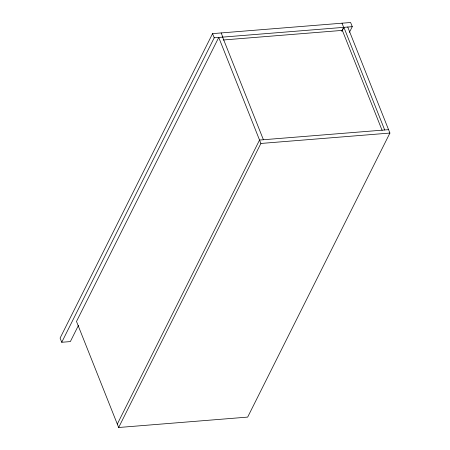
<?xml version="1.0" encoding="UTF-8"?>
<svg xmlns="http://www.w3.org/2000/svg" width="450" height="450" viewBox="0 0 450 450"><rect width="100%" height="100%" fill="white"/><g stroke="black" fill="none" stroke-linecap="round" stroke-linejoin="round"><path stroke-width="0.67" d="M349.436 32.316L352.266 26.668L350.612 22.5L212.563 33.626L60.092 338.108L61.746 342.276L70.346 341.584L78.525 325.26M61.746 342.276L214.222 37.794L212.563 33.626M117.304 424.091L259.537 140.051L388.553 129.656M118.659 427.5L260.893 143.46L218.739 37.429L76.5 321.469L118.659 427.5L247.674 417.099L389.908 133.059L347.749 27.028M341.781 31.123L343.665 27.36L342.011 23.192M341.994 31.112L343.879 27.343L384.683 129.966M214.222 37.794L352.266 26.668M223.172 39.994L342.354 30.386L382.123 130.41M260.893 143.46L389.908 133.059M221.164 32.934L222.823 37.097M222.609 37.114L263.407 139.742"/></g></svg>
